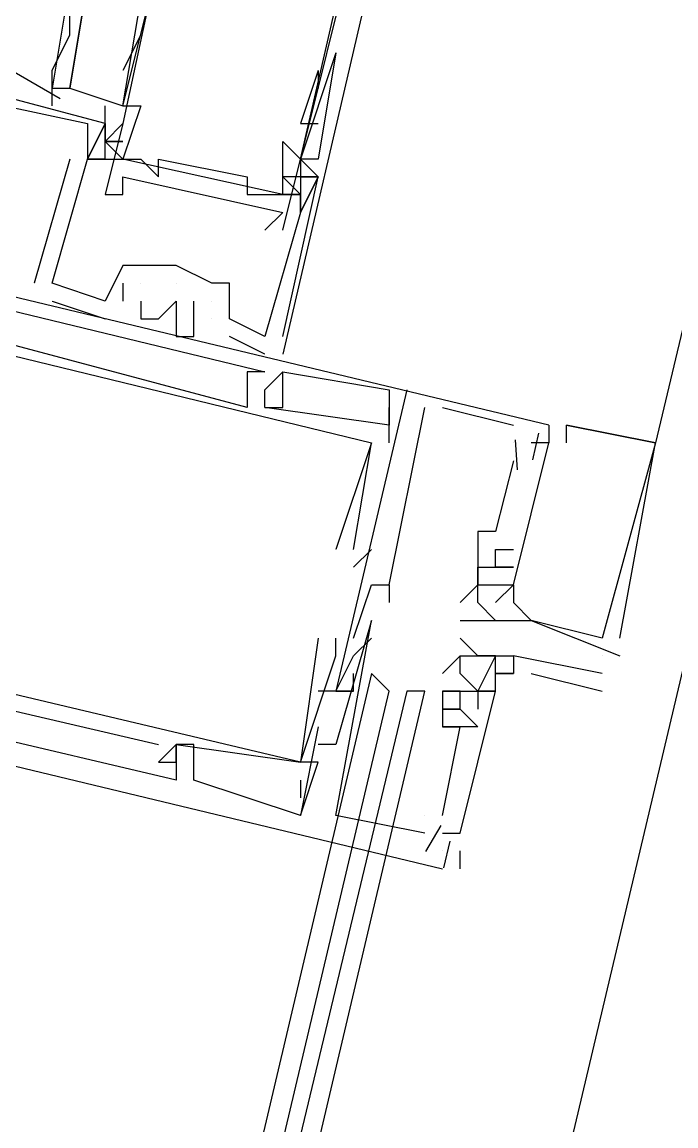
# Model space of a CAD drawing. Header units: feet. Extents: x -84 to 198, y -22 to 181.
# Drawn here: x 88.564 to 89.055, y 19.504 to 20.334 of the extents above; entities that cross this region are included whole.
import ezdxf

# ---------------------------------------------------------------- set-up
doc = ezdxf.new("R2010")
doc.units = ezdxf.units.FT
doc.layers.add('A-LINEA', color=7, linetype='CONTINUOUS')

msp = doc.modelspace()

# ---------------------------------------------------------------- linework, layer by layer
at = {"layer": 'A-LINEA'}
for p, q in [((87.8933, 14.9111), (90.9867, 27.9911)), ((90.8667, 27.6978), (89.04, 20.0178)), ((88.8533, 20.4844), (88.76, 20.0844)), ((88.64, 20.2711), (88.6533, 20.3511)), ((88.4994, 20.3304), (88.5929, 20.2767)), ((88.6533, 20.3244), (88.64, 20.2978)), ((88.8, 20.3111), (88.7733, 20.2311)), ((88.8, 20.3111), (88.7733, 20.2311)), ((88.7867, 20.2978), (88.7733, 20.2578)), ((88.7867, 20.2978), (88.7867, 20.2844)), ((88.5867, 20.2711), (88.5867, 20.2844)), ((88.6267, 20.2578), (88.6267, 20.2711)), ((88.64, 20.2711), (88.64, 20.2711)), ((88.6533, 20.2711), (88.6533, 20.2711)), ((88.6133, 20.2578), (88.6133, 20.2578)), ((88.6133, 20.2578), (88.6133, 20.2578)), ((88.6133, 20.2578), (88.6133, 20.2578)), ((88.6267, 20.2578), (88.6267, 20.2578)), ((88.6267, 20.2578), (88.6267, 20.2578)), ((88.6267, 20.2578), (88.6267, 20.2578)), ((88.6267, 20.2578), (88.6267, 20.2578)), ((88.6267, 20.2578), (88.6267, 20.2578)), ((88.6267, 20.2578), (88.6267, 20.2578)), ((88.64, 20.2578), (88.64, 20.2578)), ((88.7733, 20.2578), (88.7867, 20.2578)), ((88.6267, 20.2444), (88.6267, 20.2444)), ((88.6267, 20.2444), (88.6267, 20.2444)), ((88.6267, 20.2444), (88.6267, 20.2444)), ((88.6267, 20.2444), (88.6267, 20.2444)), ((88.6267, 20.2444), (88.6267, 20.2444)), ((88.6267, 20.2444), (88.6267, 20.2444)), ((88.76, 20.2444), (88.76, 20.2444)), ((88.6, 20.2311), (88.5733, 20.1378)), ((88.6, 20.2311), (88.5733, 20.1378)), ((88.6, 20.2311), (88.5733, 20.1378)), ((88.6, 20.2311), (88.6, 20.2311)), ((88.6, 20.2311), (88.6, 20.2311)), ((88.6, 20.2311), (88.6, 20.2311)), ((88.6133, 20.2311), (88.6133, 20.2311)), ((88.6133, 20.2311), (88.6133, 20.2311)), ((88.6133, 20.2311), (88.6133, 20.2311)), ((88.6133, 20.2311), (88.6133, 20.2311)), ((88.6133, 20.2311), (88.6133, 20.2311)), ((88.6133, 20.2311), (88.6133, 20.2311)), ((88.6133, 20.2311), (88.6133, 20.2311)), ((88.6133, 20.2311), (88.6133, 20.2311)), ((88.6133, 20.2311), (88.6133, 20.2311)), ((88.6267, 20.2311), (88.64, 20.2311)), ((88.6267, 20.2311), (88.64, 20.2311)), ((88.6267, 20.2311), (88.6267, 20.2311)), ((88.6267, 20.2311), (88.6267, 20.2311)), ((88.6267, 20.2311), (88.64, 20.2311)), ((88.6267, 20.2311), (88.64, 20.2311)), ((88.6267, 20.2311), (88.6267, 20.2311)), ((88.6267, 20.2311), (88.6267, 20.2311)), ((88.6267, 20.2311), (88.64, 20.2311)), ((88.6267, 20.2311), (88.64, 20.2311)), ((88.6267, 20.2311), (88.6267, 20.2311)), ((88.6267, 20.2311), (88.6267, 20.2311)), ((88.64, 20.2311), (88.64, 20.2311)), ((88.76, 20.2044), (88.64, 20.2311)), ((88.76, 20.2044), (88.64, 20.2311)), ((88.76, 20.2044), (88.64, 20.2311)), ((88.6533, 20.2311), (88.6533, 20.2311)), ((88.6667, 20.2311), (88.6667, 20.2311)), ((88.7733, 20.2311), (88.7733, 20.2311)), ((88.7733, 20.2311), (88.7733, 20.2311)), ((88.7733, 20.2311), (88.7733, 20.2311)), ((88.7733, 20.2311), (88.7733, 20.2311)), ((88.7733, 20.2311), (88.7733, 20.2311)), ((88.7867, 20.2311), (88.7867, 20.2311)), ((88.64, 20.2178), (88.64, 20.2178)), ((88.6667, 20.2178), (88.6667, 20.2178)), ((88.7333, 20.2178), (88.7333, 20.2178)), ((88.7733, 20.2178), (88.76, 20.2178)), ((88.7733, 20.2178), (88.76, 20.2178)), ((88.7733, 20.2178), (88.7733, 20.2178)), ((88.7733, 20.2178), (88.7733, 20.2178)), ((88.7733, 20.2178), (88.7733, 20.2178)), ((88.7867, 20.2178), (88.7867, 20.2178)), ((88.7867, 20.2178), (88.7867, 20.2178)), ((88.7867, 20.2178), (88.7867, 20.2178)), ((88.7867, 20.2178), (88.7867, 20.2178)), ((88.7867, 20.2178), (88.7867, 20.2178)), ((88.7867, 20.2178), (88.7867, 20.2178)), ((88.6267, 20.2044), (88.6267, 20.2044)), ((88.64, 20.2044), (88.64, 20.2044)), ((88.7333, 20.2044), (88.7333, 20.2044)), ((88.7467, 20.2044), (88.7467, 20.2044)), ((88.76, 20.2044), (88.76, 20.2044)), ((88.7733, 20.2044), (88.76, 20.2044)), ((88.7733, 20.2044), (88.76, 20.2044)), ((88.7733, 20.2044), (88.7733, 20.2044)), ((88.7733, 20.2044), (88.7733, 20.2044)), ((88.7733, 20.2044), (88.7733, 20.2044)), ((88.7733, 20.2044), (88.7733, 20.2044)), ((88.76, 20.1911), (88.76, 20.1911)), ((88.7733, 20.1911), (88.7733, 20.1911)), ((88.7733, 20.1911), (88.7733, 20.1911)), ((88.7733, 20.1911), (88.7733, 20.1911)), ((88.7733, 20.1911), (88.7733, 20.1911)), ((88.7733, 20.1911), (88.7733, 20.1911)), ((88.7733, 20.1911), (88.7733, 20.1911)), ((88.7467, 20.1778), (88.7467, 20.1778)), ((88.76, 20.1778), (88.76, 20.1778)), ((88.64, 20.1511), (88.64, 20.1511)), ((88.64, 20.1511), (88.64, 20.1511)), ((88.64, 20.1511), (88.64, 20.1511)), ((88.6533, 20.1511), (88.6533, 20.1511)), ((88.6533, 20.1511), (88.6533, 20.1511)), ((88.6533, 20.1511), (88.6533, 20.1511)), ((88.6533, 20.1511), (88.6533, 20.1511)), ((88.68, 20.1511), (88.68, 20.1511)), ((88.68, 20.1511), (88.68, 20.1511)), ((88.68, 20.1511), (88.68, 20.1511)), ((88.68, 20.1511), (88.68, 20.1511)), ((88.68, 20.1511), (88.68, 20.1511)), ((88.5733, 20.1378), (88.5733, 20.1378)), ((88.5733, 20.1378), (88.5733, 20.1378)), ((88.5733, 20.1378), (88.5733, 20.1378)), ((88.5867, 20.1378), (88.5867, 20.1378)), ((88.5867, 20.1378), (88.5867, 20.1378)), ((88.5867, 20.1378), (88.5867, 20.1378)), ((88.5867, 20.1378), (88.5867, 20.1378)), ((88.5867, 20.1378), (88.5867, 20.1378)), ((88.5867, 20.1378), (88.5867, 20.1378)), ((88.64, 20.1378), (88.64, 20.1244)), ((88.64, 20.1378), (88.64, 20.1378)), ((88.64, 20.1378), (88.64, 20.1244)), ((88.64, 20.1378), (88.64, 20.1378)), ((88.64, 20.1378), (88.64, 20.1244)), ((88.64, 20.1378), (88.64, 20.1378)), ((88.6533, 20.1378), (88.6533, 20.1378)), ((88.6533, 20.1378), (88.6533, 20.1378)), ((88.6533, 20.1378), (88.6533, 20.1378)), ((88.68, 20.1378), (88.68, 20.1378)), ((88.68, 20.1378), (88.68, 20.1378)), ((88.68, 20.1378), (88.68, 20.1378)), ((88.7067, 20.1378), (88.7067, 20.1378)), ((88.7067, 20.1378), (88.7067, 20.1378)), ((88.7067, 20.1378), (88.7067, 20.1378)), ((88.72, 20.1378), (88.72, 20.1378)), ((88.72, 20.1378), (88.72, 20.1378)), ((88.72, 20.1378), (88.72, 20.1378)), ((88.5867, 20.1244), (88.6267, 20.1111)), ((88.5867, 20.1244), (88.5867, 20.1244)), ((88.5867, 20.1244), (88.6267, 20.1111)), ((88.5867, 20.1244), (88.5867, 20.1244)), ((88.5867, 20.1244), (88.6267, 20.1111)), ((88.5867, 20.1244), (88.5867, 20.1244)), ((88.6267, 20.1244), (88.6267, 20.1244)), ((88.6267, 20.1244), (88.6267, 20.1244)), ((88.6267, 20.1244), (88.6267, 20.1244)), ((88.6267, 20.1244), (88.6267, 20.1244)), ((88.6267, 20.1244), (88.6267, 20.1244)), ((88.6267, 20.1244), (88.6267, 20.1244)), ((88.64, 20.1244), (88.64, 20.1244)), ((88.64, 20.1244), (88.64, 20.1244)), ((88.64, 20.1244), (88.64, 20.1244)), ((88.6533, 20.1244), (88.6533, 20.1244)), ((88.6533, 20.1244), (88.6533, 20.1244)), ((88.6533, 20.1244), (88.6533, 20.1244)), ((88.68, 20.1244), (88.68, 20.1244)), ((88.68, 20.1244), (88.68, 20.1244)), ((88.68, 20.1244), (88.68, 20.1244)), ((88.6933, 20.1244), (88.6933, 20.1244)), ((88.6933, 20.1244), (88.6933, 20.1244)), ((88.6933, 20.1244), (88.6933, 20.1244)), ((88.7067, 20.1244), (88.7067, 20.1244)), ((88.7067, 20.1244), (88.7067, 20.1244)), ((88.7067, 20.1244), (88.7067, 20.1244)), ((88.6267, 20.1111), (88.6267, 20.1111)), ((88.6267, 20.1111), (88.6267, 20.1111)), ((88.6267, 20.1111), (88.6267, 20.1111)), ((88.6533, 20.1111), (88.6533, 20.1111)), ((88.6533, 20.1111), (88.6533, 20.1111)), ((88.6533, 20.1111), (88.6533, 20.1111)), ((88.6667, 20.1111), (88.6667, 20.1111)), ((88.6667, 20.1111), (88.6667, 20.1111)), ((88.6667, 20.1111), (88.6667, 20.1111)), ((88.68, 20.1111), (88.68, 20.1111)), ((88.68, 20.1111), (88.68, 20.1111)), ((88.68, 20.1111), (88.68, 20.1111)), ((88.7067, 20.1111), (88.7067, 20.1111)), ((88.7067, 20.1111), (88.7067, 20.1111)), ((88.7067, 20.1111), (88.7067, 20.1111)), ((88.7067, 20.1111), (88.7067, 20.1111)), ((88.7067, 20.1111), (88.7067, 20.1111)), ((88.7067, 20.1111), (88.7067, 20.1111)), ((88.72, 20.1111), (88.72, 20.1111)), ((88.72, 20.1111), (88.72, 20.1111)), ((88.72, 20.1111), (88.72, 20.1111)), ((88.68, 20.0978), (88.68, 20.0978)), ((88.68, 20.0978), (88.68, 20.0978)), ((88.68, 20.0978), (88.68, 20.0978)), ((88.6933, 20.0978), (88.6933, 20.0978)), ((88.6933, 20.0978), (88.6933, 20.0978)), ((88.6933, 20.0978), (88.6933, 20.0978)), ((88.72, 20.0978), (88.72, 20.0978)), ((88.72, 20.0978), (88.72, 20.0978)), ((88.72, 20.0978), (88.72, 20.0978)), ((88.7467, 20.0978), (88.7467, 20.0978)), ((88.7467, 20.0978), (88.7467, 20.0978)), ((88.7467, 20.0978), (88.7467, 20.0978)), ((88.7467, 20.0978), (88.7467, 20.0978)), ((88.7467, 20.0978), (88.7467, 20.0978)), ((88.7467, 20.0978), (88.7467, 20.0978)), ((88.76, 20.0978), (88.76, 20.0978)), ((88.76, 20.0978), (88.76, 20.0978)), ((88.76, 20.0978), (88.76, 20.0978)), ((88.7467, 20.0844), (88.7467, 20.0844)), ((88.7467, 20.0844), (88.7467, 20.0844)), ((88.7467, 20.0844), (88.7467, 20.0844)), ((88.7333, 20.0711), (88.7333, 20.0711)), ((88.7333, 20.0711), (88.7333, 20.0711)), ((88.7333, 20.0711), (88.7333, 20.0711)), ((88.7467, 20.0711), (88.7467, 20.0711)), ((88.76, 20.0711), (88.7467, 20.0578)), ((88.7467, 20.0711), (88.7467, 20.0711)), ((88.7467, 20.0711), (88.7467, 20.0711)), ((88.76, 20.0711), (88.7467, 20.0578)), ((88.7467, 20.0711), (88.7467, 20.0711)), ((88.7467, 20.0711), (88.7467, 20.0711)), ((88.76, 20.0711), (88.7467, 20.0578)), ((88.7467, 20.0711), (88.7467, 20.0711)), ((88.76, 20.0711), (88.76, 20.0711)), ((88.76, 20.0711), (88.76, 20.0711)), ((88.76, 20.0711), (88.76, 20.0711)), ((88.76, 20.0711), (88.76, 20.0711)), ((88.76, 20.0711), (88.76, 20.0711)), ((88.76, 20.0711), (88.76, 20.0711)), ((88.7467, 20.0578), (88.7467, 20.0578)), ((88.7467, 20.0578), (88.7467, 20.0578)), ((88.7467, 20.0578), (88.7467, 20.0578)), ((88.7467, 20.0578), (88.7467, 20.0578)), ((88.7467, 20.0578), (88.7467, 20.0578)), ((88.7467, 20.0578), (88.7467, 20.0578)), ((88.84, 20.0578), (88.84, 20.0578)), ((88.84, 20.0578), (88.84, 20.0578)), ((88.84, 20.0578), (88.84, 20.0578)), ((88.84, 20.0578), (88.84, 20.0578)), ((88.84, 20.0578), (88.84, 20.0578)), ((88.84, 20.0578), (88.84, 20.0578)), ((88.8533, 20.0578), (88.8533, 20.0578)), ((88.8533, 20.0578), (88.8533, 20.0578)), ((88.8533, 20.0578), (88.8533, 20.0578)), ((88.7333, 20.0444), (88.7333, 20.0444)), ((88.7333, 20.0444), (88.7333, 20.0444)), ((88.7333, 20.0444), (88.7333, 20.0444)), ((88.7467, 20.0444), (88.7467, 20.0444)), ((88.7467, 20.0444), (88.7467, 20.0444)), ((88.7467, 20.0444), (88.7467, 20.0444)), ((88.7467, 20.0444), (88.7467, 20.0444)), ((88.7467, 20.0444), (88.7467, 20.0444)), ((88.7467, 20.0444), (88.7467, 20.0444)), ((88.76, 20.0444), (88.76, 20.0444)), ((88.76, 20.0444), (88.76, 20.0444)), ((88.76, 20.0444), (88.76, 20.0444)), ((88.84, 20.0178), (88.84, 20.0444)), ((88.84, 20.0444), (88.84, 20.0444)), ((88.84, 19.9111), (88.8667, 20.0444)), ((88.84, 20.0178), (88.84, 20.0444)), ((88.84, 20.0444), (88.84, 20.0444)), ((88.84, 19.9111), (88.8667, 20.0444)), ((88.84, 20.0178), (88.84, 20.0444)), ((88.84, 20.0444), (88.84, 20.0444)), ((88.84, 19.9111), (88.8667, 20.0444)), ((88.8667, 20.0444), (88.8667, 20.0444)), ((88.8667, 20.0444), (88.8667, 20.0444)), ((88.8667, 20.0444), (88.8667, 20.0444)), ((88.88, 20.0444), (88.9333, 20.0311)), ((88.88, 20.0444), (88.88, 20.0444)), ((88.88, 20.0444), (88.9333, 20.0311)), ((88.88, 20.0444), (88.88, 20.0444)), ((88.88, 20.0444), (88.9333, 20.0311)), ((88.88, 20.0444), (88.88, 20.0444)), ((88.84, 20.0311), (88.84, 20.0311)), ((88.84, 20.0311), (88.84, 20.0311)), ((88.84, 20.0311), (88.84, 20.0311)), ((88.9333, 20.0311), (88.9333, 20.0311)), ((88.9333, 20.0311), (88.9333, 20.0311)), ((88.9333, 20.0311), (88.9333, 20.0311)), ((88.96, 20.0311), (88.96, 20.0311)), ((88.96, 20.0311), (88.96, 20.0178)), ((88.96, 20.0311), (88.96, 20.0311)), ((88.96, 20.0311), (88.96, 20.0311)), ((88.96, 20.0311), (88.96, 20.0178)), ((88.96, 20.0311), (88.96, 20.0311)), ((88.96, 20.0311), (88.96, 20.0311)), ((88.96, 20.0311), (88.96, 20.0178)), ((88.96, 20.0311), (88.96, 20.0311)), ((88.9733, 20.0311), (88.9733, 20.0311)), ((88.9733, 20.0311), (88.9733, 20.0311)), ((88.9733, 20.0311), (88.9733, 20.0311)), ((88.9733, 20.0311), (88.9733, 20.0311)), ((88.9733, 20.0311), (88.9733, 20.0311)), ((88.9733, 20.0311), (88.9733, 20.0311)), ((88.9346, 20.0202), (88.9362, 19.9976)), ((88.9346, 20.0202), (88.9362, 19.9976)), ((88.9346, 20.0202), (88.9362, 19.9976)), ((88.9523, 20.0251), (88.9476, 20.0051)), ((88.9523, 20.0251), (88.9476, 20.0051)), ((88.9523, 20.0251), (88.9476, 20.0051)), ((88.8133, 19.9378), (88.8267, 20.0178)), ((88.8133, 19.9378), (88.8267, 20.0178)), ((88.8133, 19.9378), (88.8267, 20.0178)), ((88.8267, 20.0178), (88.8267, 20.0178)), ((88.8267, 20.0178), (88.8267, 20.0178)), ((88.8267, 20.0178), (88.8267, 20.0178)), ((88.8267, 20.0178), (88.8267, 20.0178)), ((88.8267, 20.0178), (88.8267, 20.0178)), ((88.8267, 20.0178), (88.8267, 20.0178)), ((88.84, 20.0178), (88.84, 20.0178)), ((88.84, 20.0178), (88.84, 20.0178)), ((88.84, 20.0178), (88.84, 20.0178)), ((88.9333, 20.0178), (88.9333, 20.0178)), ((88.9333, 20.0178), (88.9333, 20.0178)), ((88.9333, 20.0178), (88.9333, 20.0178)), ((88.9467, 20.0178), (88.9467, 20.0178)), ((88.9467, 20.0178), (88.9467, 20.0178)), ((88.9467, 20.0178), (88.9467, 20.0178)), ((88.96, 20.0178), (88.96, 20.0178)), ((88.96, 20.0178), (88.96, 20.0178)), ((88.96, 20.0178), (88.96, 20.0178)), ((88.96, 20.0178), (88.96, 20.0178)), ((88.96, 20.0178), (88.96, 20.0178)), ((88.96, 20.0178), (88.96, 20.0178)), ((88.9733, 20.0178), (88.9733, 20.0178)), ((88.9733, 20.0178), (88.9733, 20.0178)), ((88.9733, 20.0178), (88.9733, 20.0178)), ((89.04, 20.0178), (89.04, 20.0178)), ((89.04, 20.0178), (89.04, 20.0178)), ((89.04, 20.0178), (89.04, 20.0178)), ((89.04, 20.0178), (89.04, 20.0178)), ((89.04, 20.0178), (89.04, 20.0178)), ((89.04, 20.0178), (89.04, 20.0178)), ((88.9333, 20.0044), (88.92, 19.9511)), ((88.9333, 20.0044), (88.92, 19.9511)), ((88.9333, 20.0044), (88.92, 19.9511)), ((88.9333, 20.0044), (88.9333, 20.0044)), ((88.9333, 20.0044), (88.9333, 20.0044)), ((88.9333, 20.0044), (88.9333, 20.0044)), ((88.9067, 19.9511), (88.9067, 19.9511)), ((88.9067, 19.9511), (88.9067, 19.9511)), ((88.9067, 19.9511), (88.9067, 19.9511)), ((88.92, 19.9511), (88.92, 19.9511)), ((88.92, 19.9511), (88.92, 19.9511)), ((88.92, 19.9511), (88.92, 19.9511)), ((88.8, 19.9378), (88.8, 19.9378)), ((88.8, 19.9378), (88.8, 19.9378)), ((88.8, 19.9378), (88.8, 19.9378)), ((88.8133, 19.9378), (88.8133, 19.9378)), ((88.8133, 19.9244), (88.8267, 19.9378)), ((88.8133, 19.9378), (88.8133, 19.9378)), ((88.8133, 19.9378), (88.8133, 19.9378)), ((88.8133, 19.9244), (88.8267, 19.9378)), ((88.8133, 19.9378), (88.8133, 19.9378)), ((88.8133, 19.9378), (88.8133, 19.9378)), ((88.8133, 19.9244), (88.8267, 19.9378)), ((88.8133, 19.9378), (88.8133, 19.9378)), ((88.8267, 19.9378), (88.8267, 19.9378)), ((88.8267, 19.9378), (88.8267, 19.9378)), ((88.8267, 19.9378), (88.8267, 19.9378)), ((88.92, 19.9378), (88.92, 19.9378)), ((88.92, 19.9378), (88.92, 19.9378)), ((88.92, 19.9378), (88.92, 19.9378)), ((88.9333, 19.9378), (88.9333, 19.9378)), ((88.9333, 19.9378), (88.9333, 19.9378)), ((88.9333, 19.9378), (88.9333, 19.9378)), ((88.8133, 19.9244), (88.8133, 19.9244)), ((88.8133, 19.9244), (88.8133, 19.9244)), ((88.8133, 19.9244), (88.8133, 19.9244)), ((88.9067, 19.9244), (88.9067, 19.9244)), ((88.9067, 19.9244), (88.9067, 19.9244)), ((88.9067, 19.9244), (88.9067, 19.9244)), ((88.9067, 19.9244), (88.9067, 19.9244)), ((88.9067, 19.9244), (88.9067, 19.9244)), ((88.9067, 19.9244), (88.9067, 19.9244)), ((88.9067, 19.9244), (88.9067, 19.9244)), ((88.9067, 19.9244), (88.9067, 19.9244)), ((88.9067, 19.9244), (88.9067, 19.9244)), ((88.9067, 19.9244), (88.9067, 19.9244)), ((88.9067, 19.9244), (88.9067, 19.9244)), ((88.9067, 19.9244), (88.9067, 19.9244)), ((88.9067, 19.9244), (88.9067, 19.9244)), ((88.9067, 19.9244), (88.9067, 19.9244)), ((88.9067, 19.9244), (88.9067, 19.9244)), ((88.92, 19.9244), (88.92, 19.9244)), ((88.92, 19.9244), (88.92, 19.9244)), ((88.92, 19.9244), (88.92, 19.9244)), ((88.92, 19.9244), (88.92, 19.9244)), ((88.92, 19.9244), (88.92, 19.9244)), ((88.92, 19.9244), (88.92, 19.9244)), ((88.92, 19.9244), (88.92, 19.9244)), ((88.92, 19.9244), (88.92, 19.9244)), ((88.92, 19.9244), (88.92, 19.9244)), ((88.92, 19.9244), (88.92, 19.9244)), ((88.92, 19.9244), (88.92, 19.9244)), ((88.92, 19.9244), (88.92, 19.9244)), ((88.9333, 19.9244), (88.9333, 19.9244)), ((88.9333, 19.9244), (88.9333, 19.9244)), ((88.9333, 19.9244), (88.9333, 19.9244)), ((88.9333, 19.9244), (88.9333, 19.9244)), ((88.9333, 19.9244), (88.9333, 19.9244)), ((88.9333, 19.9244), (88.9333, 19.9244)), ((88.8267, 19.9111), (88.8267, 19.9111)), ((88.8267, 19.9111), (88.8267, 19.9111)), ((88.8267, 19.9111), (88.8267, 19.9111)), ((88.84, 19.9111), (88.84, 19.9111)), ((88.84, 19.9111), (88.84, 19.9111)), ((88.84, 19.9111), (88.84, 19.9111)), ((88.84, 19.9111), (88.84, 19.9111)), ((88.84, 19.9111), (88.84, 19.9111)), ((88.84, 19.9111), (88.84, 19.9111)), ((88.9067, 19.9111), (88.9067, 19.9111)), ((88.9067, 19.9111), (88.9067, 19.9111)), ((88.9067, 19.9111), (88.9067, 19.9111)), ((88.9067, 19.9111), (88.9067, 19.9111)), ((88.9067, 19.9111), (88.9067, 19.9111)), ((88.9067, 19.9111), (88.9067, 19.9111)), ((88.9067, 19.9111), (88.9067, 19.9111)), ((88.9067, 19.9111), (88.9067, 19.9111)), ((88.9067, 19.9111), (88.9067, 19.9111)), ((88.9067, 19.9111), (88.9067, 19.9111)), ((88.9067, 19.9111), (88.9067, 19.9111)), ((88.9067, 19.9111), (88.9067, 19.9111)), ((88.9067, 19.9111), (88.9067, 19.9111)), ((88.9067, 19.9111), (88.9067, 19.9111)), ((88.9067, 19.9111), (88.9067, 19.9111)), ((88.92, 19.9111), (88.92, 19.9111)), ((88.92, 19.9111), (88.92, 19.9111)), ((88.92, 19.9111), (88.92, 19.9111)), ((88.92, 19.9111), (88.92, 19.9111)), ((88.92, 19.9111), (88.92, 19.9111)), ((88.92, 19.9111), (88.92, 19.9111)), ((88.9333, 19.9111), (88.9333, 19.9111)), ((88.9333, 19.9111), (88.9333, 19.9111)), ((88.9333, 19.9111), (88.9333, 19.9111)), ((88.9333, 19.9111), (88.9333, 19.9111)), ((88.9333, 19.9111), (88.9333, 19.9111)), ((88.9333, 19.9111), (88.9333, 19.9111)), ((88.9333, 19.9111), (88.9333, 19.9111)), ((88.9333, 19.9111), (88.9333, 19.9111)), ((88.9333, 19.9111), (88.9333, 19.9111)), ((88.84, 19.8978), (88.84, 19.8978)), ((88.84, 19.8978), (88.84, 19.8978)), ((88.84, 19.8978), (88.84, 19.8978)), ((88.8933, 19.8978), (88.8933, 19.8978)), ((88.8933, 19.8978), (88.8933, 19.8978)), ((88.8933, 19.8978), (88.8933, 19.8978)), ((88.9067, 19.8978), (88.9067, 19.8978)), ((88.9067, 19.8978), (88.9067, 19.8978)), ((88.9067, 19.8978), (88.9067, 19.8978)), ((88.92, 19.8978), (88.92, 19.8978)), ((88.92, 19.8978), (88.92, 19.8978)), ((88.92, 19.8978), (88.92, 19.8978)), ((88.9333, 19.8978), (88.9333, 19.8978)), ((88.9333, 19.8978), (88.9333, 19.8978)), ((88.9333, 19.8978), (88.9333, 19.8978)), ((88.8267, 19.8844), (88.8267, 19.8844)), ((88.8267, 19.8844), (88.8267, 19.8844)), ((88.8267, 19.8844), (88.8267, 19.8844)), ((88.8933, 19.8844), (88.8933, 19.8844)), ((88.8933, 19.8844), (88.8933, 19.8844)), ((88.8933, 19.8844), (88.8933, 19.8844)), ((88.9067, 19.8844), (88.9067, 19.8844)), ((88.9067, 19.8844), (88.9067, 19.8844)), ((88.9067, 19.8844), (88.9067, 19.8844)), ((88.92, 19.8844), (88.92, 19.8844)), ((88.92, 19.8844), (88.92, 19.8844)), ((88.92, 19.8844), (88.92, 19.8844)), ((88.9333, 19.8844), (88.9333, 19.8844)), ((88.9333, 19.8844), (88.9333, 19.8844)), ((88.9333, 19.8844), (88.9333, 19.8844)), ((88.9467, 19.8844), (88.9467, 19.8844)), ((88.9467, 19.8844), (88.9467, 19.8844)), ((88.9467, 19.8844), (88.9467, 19.8844)), ((88.9467, 19.8844), (88.9467, 19.8844)), ((88.9467, 19.8844), (88.9467, 19.8844)), ((88.9467, 19.8844), (88.9467, 19.8844)), ((88.7867, 19.8711), (88.7867, 19.8711)), ((88.7867, 19.8711), (88.7867, 19.8711)), ((88.7867, 19.8711), (88.7867, 19.8711)), ((88.8, 19.8711), (88.8, 19.8711)), ((88.8, 19.8711), (88.8, 19.8711)), ((88.8, 19.8711), (88.8, 19.8711)), ((88.8133, 19.8711), (88.8133, 19.8711)), ((88.8133, 19.8711), (88.8133, 19.8711)), ((88.8133, 19.8711), (88.8133, 19.8711)), ((88.8267, 19.8711), (88.8267, 19.8711)), ((88.8267, 19.8711), (88.8267, 19.8711)), ((88.8267, 19.8711), (88.8267, 19.8711)), ((88.8933, 19.8711), (88.8933, 19.8711)), ((89, 19.8711), (89, 19.8711)), ((89, 19.8711), (89, 19.8711)), ((89, 19.8711), (89, 19.8711)), ((89.0133, 19.8711), (89.0133, 19.8711)), ((89.0133, 19.8711), (89.0133, 19.8711)), ((89.0133, 19.8711), (89.0133, 19.8711)), ((88.2133, 19.8578), (88.88, 19.6978)), ((88.2133, 19.8578), (88.88, 19.6978)), ((88.2133, 19.8578), (88.88, 19.6978)), ((88.8, 19.8578), (88.8, 19.8578)), ((88.8, 19.8578), (88.8, 19.8578)), ((88.8, 19.8578), (88.8, 19.8578)), ((88.8133, 19.8578), (88.8133, 19.8578)), ((88.8133, 19.8578), (88.8133, 19.8578)), ((88.8133, 19.8578), (88.8133, 19.8578)), ((88.8933, 19.8578), (88.88, 19.8444)), ((88.8933, 19.8578), (88.8933, 19.8578)), ((88.8933, 19.8578), (88.8933, 19.8578)), ((88.9067, 19.8578), (88.9067, 19.8578)), ((88.92, 19.8578), (88.92, 19.8578)), ((88.92, 19.8578), (88.92, 19.8578)), ((88.92, 19.8578), (88.92, 19.8578)), ((88.9333, 19.8578), (88.9333, 19.8578)), ((88.9333, 19.8578), (88.9333, 19.8578)), ((89, 19.8578), (89, 19.8578)), ((89.0133, 19.8578), (89.0133, 19.8578)), ((89.0133, 19.8578), (89.0133, 19.8578)), ((89.0133, 19.8578), (89.0133, 19.8578)), ((88.8133, 19.8444), (88.8133, 19.8444)), ((88.8133, 19.8444), (88.8133, 19.8444)), ((88.8133, 19.8444), (88.8133, 19.8444)), ((88.88, 19.8444), (88.88, 19.8444)), ((88.8933, 19.8444), (88.8933, 19.8444)), ((88.92, 19.8444), (88.9333, 19.8444)), ((88.92, 19.8444), (88.92, 19.8444)), ((88.92, 19.8444), (88.92, 19.8444)), ((88.92, 19.8444), (88.92, 19.8444)), ((88.9333, 19.8444), (88.9333, 19.8444)), ((88.9333, 19.8444), (88.9333, 19.8444)), ((88.9467, 19.8444), (88.9467, 19.8444)), ((89, 19.8444), (89, 19.8444)), ((88.7867, 19.8311), (88.7867, 19.8311)), ((88.7867, 19.8311), (88.7867, 19.8311)), ((88.7867, 19.8311), (88.7867, 19.8311)), ((88.8, 19.8311), (88.8, 19.8311)), ((88.8, 19.8311), (88.8, 19.8311)), ((88.8, 19.8311), (88.8, 19.8311)), ((88.8, 19.8311), (88.8, 19.8311)), ((88.8, 19.8311), (88.8, 19.8311)), ((88.8, 19.8311), (88.8, 19.8311)), ((88.8, 19.8311), (88.8, 19.8311)), ((88.8, 19.8311), (88.8, 19.8311)), ((88.8, 19.8311), (88.8, 19.8311)), ((88.8133, 19.8311), (88.8133, 19.8311)), ((88.8133, 19.8311), (88.8133, 19.8311)), ((88.8133, 19.8311), (88.8133, 19.8311)), ((88.8133, 19.8311), (88.8133, 19.8311)), ((88.8133, 19.8311), (88.8133, 19.8311)), ((88.8133, 19.8311), (88.8133, 19.8311)), ((88.88, 19.8311), (88.88, 19.8311)), ((88.88, 19.8311), (88.88, 19.8311)), ((88.88, 19.8311), (88.88, 19.8311)), ((88.88, 19.8311), (88.88, 19.8311)), ((88.8933, 19.8311), (88.8933, 19.8311)), ((88.8933, 19.8311), (88.8933, 19.8311)), ((88.8933, 19.8311), (88.8933, 19.8311)), ((88.8933, 19.8311), (88.8933, 19.8311)), ((88.9067, 19.8311), (88.9067, 19.8311)), ((88.9067, 19.8311), (88.9067, 19.8311)), ((88.9067, 19.8311), (88.9067, 19.8311)), ((88.9067, 19.8311), (88.9067, 19.8311)), ((88.9067, 19.8311), (88.9067, 19.8311)), ((88.9067, 19.8311), (88.9067, 19.8311)), ((88.92, 19.8311), (88.92, 19.8311)), ((88.92, 19.8311), (88.92, 19.8311)), ((88.92, 19.8311), (88.92, 19.8311)), ((88.92, 19.8311), (88.92, 19.8311)), ((89, 19.8311), (89, 19.8311)), ((88.88, 19.8178), (88.88, 19.8178)), ((88.88, 19.8178), (88.88, 19.8178)), ((88.88, 19.8178), (88.88, 19.8178)), ((88.88, 19.8178), (88.88, 19.8178)), ((88.88, 19.8178), (88.88, 19.8178)), ((88.88, 19.8178), (88.88, 19.8178)), ((88.8933, 19.8178), (88.8933, 19.8178)), ((88.8933, 19.8178), (88.8933, 19.8178)), ((88.8933, 19.8178), (88.8933, 19.8178)), ((88.8933, 19.8178), (88.8933, 19.8178)), ((88.8933, 19.8178), (88.8933, 19.8178)), ((88.8933, 19.8178), (88.8933, 19.8178)), ((88.8933, 19.8178), (88.8933, 19.8178)), ((88.8933, 19.8178), (88.8933, 19.8178)), ((88.8933, 19.8178), (88.8933, 19.8178)), ((88.9067, 19.8178), (88.9067, 19.8178)), ((88.9067, 19.8178), (88.9067, 19.8178)), ((88.9067, 19.8178), (88.9067, 19.8178)), ((88.7867, 19.8044), (88.7867, 19.8044)), ((88.7867, 19.8044), (88.7867, 19.8044)), ((88.7867, 19.8044), (88.7867, 19.8044)), ((88.88, 19.8044), (88.88, 19.8044)), ((88.88, 19.7378), (88.8933, 19.8044)), ((88.88, 19.8044), (88.88, 19.8044)), ((88.88, 19.8044), (88.88, 19.8044)), ((88.88, 19.8044), (88.88, 19.8044)), ((88.88, 19.7378), (88.8933, 19.8044)), ((88.88, 19.8044), (88.88, 19.8044)), ((88.88, 19.8044), (88.88, 19.8044)), ((88.88, 19.8044), (88.88, 19.8044)), ((88.88, 19.7378), (88.8933, 19.8044)), ((88.88, 19.8044), (88.88, 19.8044)), ((88.88, 19.8044), (88.88, 19.8044)), ((88.8933, 19.8044), (88.8933, 19.8044)), ((88.8933, 19.8044), (88.8933, 19.8044)), ((88.8933, 19.8044), (88.8933, 19.8044)), ((88.8933, 19.8044), (88.8933, 19.8044)), ((88.8933, 19.8044), (88.8933, 19.8044)), ((88.8933, 19.8044), (88.8933, 19.8044)), ((88.9067, 19.8044), (88.9067, 19.8044)), ((88.9067, 19.8044), (88.9067, 19.8044)), ((88.9067, 19.8044), (88.9067, 19.8044)), ((88.6667, 19.7911), (88.6667, 19.7911)), ((88.6667, 19.7911), (88.6667, 19.7911)), ((88.6667, 19.7911), (88.6667, 19.7911)), ((88.68, 19.7911), (88.68, 19.7911)), ((88.68, 19.7911), (88.68, 19.7911)), ((88.68, 19.7911), (88.68, 19.7911)), ((88.68, 19.7911), (88.68, 19.7911)), ((88.68, 19.7911), (88.68, 19.7911)), ((88.68, 19.7911), (88.68, 19.7911)), ((88.68, 19.7911), (88.68, 19.7911)), ((88.68, 19.7911), (88.68, 19.7911)), ((88.68, 19.7911), (88.68, 19.7911)), ((88.6933, 19.7911), (88.6933, 19.7911)), ((88.6933, 19.7911), (88.6933, 19.7911)), ((88.6933, 19.7911), (88.6933, 19.7911)), ((88.7867, 19.7911), (88.7867, 19.7911)), ((88.7867, 19.7911), (88.7867, 19.7911)), ((88.7867, 19.7911), (88.7867, 19.7911)), ((88.8, 19.7911), (88.8, 19.7911)), ((88.8, 19.7911), (88.8, 19.7911)), ((88.8, 19.7911), (88.8, 19.7911)), ((88.6667, 19.7778), (88.6667, 19.7778)), ((88.6667, 19.7778), (88.6667, 19.7778)), ((88.6667, 19.7778), (88.6667, 19.7778)), ((88.68, 19.7778), (88.68, 19.7778)), ((88.68, 19.7778), (88.68, 19.7778)), ((88.68, 19.7778), (88.68, 19.7778)), ((88.68, 19.7778), (88.68, 19.7778)), ((88.68, 19.7778), (88.68, 19.7778)), ((88.68, 19.7778), (88.68, 19.7778)), ((88.7733, 19.7778), (88.7733, 19.7778)), ((88.7733, 19.7778), (88.7733, 19.7778)), ((88.7733, 19.7778), (88.7733, 19.7778)), ((88.7733, 19.7778), (88.7733, 19.7778)), ((88.7733, 19.7778), (88.7733, 19.7778)), ((88.7733, 19.7778), (88.7733, 19.7778)), ((88.7733, 19.7778), (88.7733, 19.7778)), ((88.7733, 19.7778), (88.7733, 19.7778)), ((88.7733, 19.7778), (88.7733, 19.7778)), ((88.7867, 19.7778), (88.7867, 19.7778)), ((88.7867, 19.7778), (88.7867, 19.7778)), ((88.7867, 19.7778), (88.7867, 19.7778)), ((88.68, 19.7644), (88.68, 19.7644)), ((88.68, 19.7644), (88.68, 19.7644)), ((88.68, 19.7644), (88.68, 19.7644)), ((88.6933, 19.7644), (88.6933, 19.7644)), ((88.6933, 19.7644), (88.6933, 19.7644)), ((88.6933, 19.7644), (88.6933, 19.7644)), ((88.7733, 19.7644), (88.7733, 19.7511)), ((88.7733, 19.7644), (88.7733, 19.7644)), ((88.7733, 19.7644), (88.7733, 19.7511)), ((88.7733, 19.7644), (88.7733, 19.7644)), ((88.7733, 19.7644), (88.7733, 19.7511)), ((88.7733, 19.7644), (88.7733, 19.7644)), ((88.7733, 19.7511), (88.7733, 19.7511)), ((88.7733, 19.7511), (88.7733, 19.7511)), ((88.7733, 19.7511), (88.7733, 19.7511)), ((88.7733, 19.7378), (88.7733, 19.7378)), ((88.7733, 19.7378), (88.7733, 19.7378)), ((88.7733, 19.7378), (88.7733, 19.7378)), ((88.7733, 19.7378), (88.7733, 19.7378)), ((88.7733, 19.7378), (88.7733, 19.7378)), ((88.7733, 19.7378), (88.7733, 19.7378)), ((88.7733, 19.7378), (88.7733, 19.7378)), ((88.7733, 19.7378), (88.7733, 19.7378)), ((88.7733, 19.7378), (88.7733, 19.7378)), ((88.8, 19.7378), (88.8, 19.7378)), ((88.8, 19.7378), (88.8, 19.7378)), ((88.8, 19.7378), (88.8, 19.7378)), ((88.8667, 19.7378), (88.8667, 19.7378)), ((88.8667, 19.7378), (88.8667, 19.7378)), ((88.8667, 19.7378), (88.8667, 19.7378)), ((88.88, 19.7378), (88.88, 19.7378)), ((88.88, 19.7378), (88.88, 19.7378)), ((88.88, 19.7378), (88.88, 19.7378)), ((88.8788, 19.7302), (88.8673, 19.7107)), ((88.8788, 19.7302), (88.8673, 19.7107)), ((88.8788, 19.7302), (88.8673, 19.7107)), ((88.8667, 19.7244), (88.8667, 19.7244)), ((88.8667, 19.7244), (88.8667, 19.7244)), ((88.8667, 19.7244), (88.8667, 19.7244)), ((88.88, 19.7244), (88.88, 19.7244)), ((88.88, 19.7244), (88.88, 19.7244)), ((88.88, 19.7244), (88.88, 19.7244)), ((88.8933, 19.7244), (88.8933, 19.7244)), ((88.8933, 19.7244), (88.8933, 19.7244)), ((88.8933, 19.7244), (88.8933, 19.7244)), ((88.8857, 19.7184), (88.8809, 19.6984)), ((88.8857, 19.7184), (88.8809, 19.6984)), ((88.8857, 19.7184), (88.8809, 19.6984)), ((88.88, 19.7111), (88.88, 19.7111)), ((88.88, 19.7111), (88.88, 19.7111)), ((88.88, 19.7111), (88.88, 19.7111)), ((88.88, 19.7111), (88.88, 19.7111)), ((88.88, 19.7111), (88.88, 19.7111)), ((88.88, 19.7111), (88.88, 19.7111)), ((88.8933, 19.6978), (88.8933, 19.7111)), ((88.8933, 19.7111), (88.8933, 19.7111)), ((88.8933, 19.6978), (88.8933, 19.7111)), ((88.8933, 19.7111), (88.8933, 19.7111)), ((88.8933, 19.6978), (88.8933, 19.7111)), ((88.8933, 19.7111), (88.8933, 19.7111)), ((88.88, 19.6978), (88.88, 19.6978)), ((88.88, 19.6978), (88.88, 19.6978)), ((88.88, 19.6978), (88.88, 19.6978)), ((88.8933, 19.6978), (88.8933, 19.6978)), ((88.8933, 19.6978), (88.8933, 19.6978)), ((88.8933, 19.6978), (88.8933, 19.6978))]:
    msp.add_line(p, q, dxfattribs=at)
for points in [[(88.68, 20.4444), (88.64, 20.2578), (88.6267, 20.2044), (88.64, 20.2044), (88.64, 20.2178), (88.76, 20.1911), (88.7467, 20.1778)], [(88.64, 20.2711), (88.68, 20.4311), (88.6933, 20.4311), (88.6933, 20.4444), (88.7067, 20.4311), (88.6933, 20.4044), (88.6933, 20.4044)], [(88.64, 20.2711), (88.6533, 20.2711), (88.64, 20.2311), (88.6533, 20.2311), (88.6667, 20.2178), (88.6667, 20.2311), (88.7333, 20.2178), (88.7333, 20.2044), (88.7467, 20.2044), (88.76, 20.2044), (88.76, 20.2444), (88.7733, 20.2311), (88.8133, 20.3911), (88.8, 20.4044), (88.8, 20.4178), (88.7867, 20.3778), (88.7867, 20.3778)], [(88.76, 20.1778), (88.7733, 20.2311), (88.8133, 20.4044)], [(88.6, 20.3644), (88.6, 20.3644), (88.5867, 20.2844), (88.6, 20.2844), (88.6133, 20.3644), (88.6, 20.3644), (88.6, 20.3644)], [(88.5867, 20.2844), (88.5867, 20.2978), (88.6, 20.3244), (88.6, 20.3511), (88.6, 20.3644), (88.6, 20.3644)], [(88.6533, 20.3511), (88.6133, 20.3644), (88.6, 20.2844), (88.64, 20.2711)], [(88.76, 20.0978), (88.7867, 20.2178), (88.7733, 20.2311), (88.7733, 20.2178), (88.7867, 20.2178), (88.7733, 20.1911), (88.7733, 20.2044), (88.7733, 20.1911), (88.7467, 20.0978), (88.72, 20.1111), (88.72, 20.1378), (88.7067, 20.1378), (88.68, 20.1511), (88.6533, 20.1511), (88.64, 20.1511), (88.6267, 20.1244), (88.5867, 20.1378), (88.6133, 20.2311), (88.6267, 20.2311), (88.6133, 20.2311), (88.6267, 20.2578), (88.6267, 20.2444), (88.6267, 20.2578), (88.4267, 20.3111)], [(88.76, 20.0978), (88.7867, 20.2178), (88.7733, 20.2311), (88.7733, 20.2178), (88.7867, 20.2178), (88.7733, 20.1911), (88.7733, 20.2044), (88.7733, 20.1911), (88.7467, 20.0978), (88.72, 20.1111), (88.72, 20.1378), (88.7067, 20.1378), (88.68, 20.1511), (88.6533, 20.1511), (88.64, 20.1511), (88.6267, 20.1244), (88.5867, 20.1378), (88.6133, 20.2311), (88.6267, 20.2311), (88.6133, 20.2311), (88.6267, 20.2578), (88.6267, 20.2444), (88.6267, 20.2578), (88.4267, 20.3111)], [(88.76, 20.0978), (88.7867, 20.2178), (88.7733, 20.2311), (88.7733, 20.2178), (88.7867, 20.2178), (88.7733, 20.1911), (88.7733, 20.2044), (88.7733, 20.1911), (88.7467, 20.0978), (88.72, 20.1111), (88.72, 20.1378), (88.7067, 20.1378), (88.68, 20.1511), (88.6533, 20.1511), (88.64, 20.1511), (88.6267, 20.1244), (88.5867, 20.1378), (88.6133, 20.2311), (88.6267, 20.2311), (88.6133, 20.2311), (88.6267, 20.2578), (88.6267, 20.2444), (88.6267, 20.2578), (88.4267, 20.3111)], [(88.8, 20.3111), (88.8, 20.3111), (88.8, 20.3111), (88.7867, 20.2311), (88.7733, 20.2311)], [(88.4667, 20.1644), (88.4, 20.1778), (88.4267, 20.2978), (88.6133, 20.2578), (88.6133, 20.2311), (88.6133, 20.2311)], [(88.4667, 20.1644), (88.4, 20.1778), (88.4267, 20.2978), (88.6133, 20.2578), (88.6133, 20.2311), (88.6133, 20.2311)], [(88.4667, 20.1644), (88.4, 20.1778), (88.4267, 20.2978), (88.6133, 20.2578), (88.6133, 20.2311), (88.6133, 20.2311)], [(88.6267, 20.2578), (88.6267, 20.2578), (88.6133, 20.2311), (88.6267, 20.2311), (88.6267, 20.2578)], [(88.6267, 20.2578), (88.6267, 20.2578), (88.6133, 20.2311), (88.6267, 20.2311), (88.6267, 20.2578)], [(88.6267, 20.2578), (88.6267, 20.2578), (88.6133, 20.2311), (88.6267, 20.2311), (88.6267, 20.2578)], [(88.6267, 20.2444), (88.64, 20.2444), (88.6267, 20.2444), (88.64, 20.2311), (88.6267, 20.2444), (88.64, 20.2578)], [(88.6267, 20.2444), (88.64, 20.2444), (88.6267, 20.2444), (88.64, 20.2311), (88.6267, 20.2444), (88.64, 20.2578)], [(88.6267, 20.2444), (88.64, 20.2444), (88.6267, 20.2444), (88.64, 20.2311), (88.6267, 20.2444), (88.64, 20.2578)], [(88.64, 20.2444), (88.6267, 20.2444), (88.64, 20.2444), (88.6267, 20.2444)], [(88.64, 20.2444), (88.6267, 20.2444), (88.64, 20.2444), (88.6267, 20.2444)], [(88.64, 20.2444), (88.6267, 20.2444), (88.64, 20.2444), (88.6267, 20.2444)], [(88.76, 20.2178), (88.7733, 20.2044), (88.76, 20.2178)], [(88.7733, 20.2178), (88.7733, 20.2178), (88.7733, 20.1911), (88.7733, 20.1911), (88.7867, 20.2178), (88.7733, 20.2178)], [(88.76, 20.2044), (88.7733, 20.2044), (88.76, 20.2044)], [(88.76, 20.2044), (88.7733, 20.2044), (88.76, 20.2044)], [(88.96, 20.0311), (88.2933, 20.1911), (88.2533, 20.0444), (88.2667, 20.0444)], [(88.96, 20.0311), (88.2933, 20.1911), (88.2533, 20.0444), (88.2667, 20.0444)], [(88.96, 20.0311), (88.2933, 20.1911), (88.2533, 20.0444), (88.2667, 20.0444)], [(88.7467, 20.0711), (88.7333, 20.0711), (88.7333, 20.0444), (88.3333, 20.1511), (88.3333, 20.1644), (88.3067, 20.1644), (88.3067, 20.1778), (88.3067, 20.1644), (88.3333, 20.1644), (88.3067, 20.0578)], [(88.3067, 20.1511), (88.32, 20.1511), (88.32, 20.1644), (88.3067, 20.1644), (88.3067, 20.1778), (88.7467, 20.0711)], [(88.7467, 20.0711), (88.7333, 20.0711), (88.7333, 20.0444), (88.3333, 20.1511), (88.3333, 20.1644), (88.3067, 20.1644), (88.3067, 20.1778), (88.3067, 20.1644), (88.3333, 20.1644), (88.3067, 20.0578)], [(88.3067, 20.1511), (88.32, 20.1511), (88.32, 20.1644), (88.3067, 20.1644), (88.3067, 20.1778), (88.7467, 20.0711)], [(88.7467, 20.0711), (88.7333, 20.0711), (88.7333, 20.0444), (88.3333, 20.1511), (88.3333, 20.1644), (88.3067, 20.1644), (88.3067, 20.1778), (88.3067, 20.1644), (88.3333, 20.1644), (88.3067, 20.0578)], [(88.3067, 20.1511), (88.32, 20.1511), (88.32, 20.1644), (88.3067, 20.1644), (88.3067, 20.1778), (88.7467, 20.0711)], [(88.7067, 20.1378), (88.68, 20.1511), (88.68, 20.1511), (88.6533, 20.1511)], [(88.3067, 20.0578), (88.3333, 20.1378), (88.8267, 20.0178), (88.8, 19.9378)], [(88.3067, 20.0578), (88.3333, 20.1378), (88.8267, 20.0178), (88.8, 19.9378)], [(88.3067, 20.0578), (88.3333, 20.1378), (88.8267, 20.0178), (88.8, 19.9378)], [(88.6533, 20.1244), (88.6533, 20.1111), (88.6667, 20.1111), (88.68, 20.1244)], [(88.6533, 20.1244), (88.6533, 20.1111), (88.6667, 20.1111), (88.68, 20.1244)], [(88.6533, 20.1244), (88.6533, 20.1111), (88.6667, 20.1111), (88.68, 20.1244)], [(88.68, 20.1244), (88.68, 20.1111), (88.68, 20.0978), (88.6933, 20.0978), (88.6933, 20.1244)], [(88.68, 20.1244), (88.68, 20.1111), (88.68, 20.0978), (88.6933, 20.0978), (88.6933, 20.1244)], [(88.68, 20.1244), (88.68, 20.1111), (88.68, 20.0978), (88.6933, 20.0978), (88.6933, 20.1244)], [(88.7467, 20.0844), (88.72, 20.0978), (88.72, 20.0978)], [(88.7467, 20.0844), (88.72, 20.0978), (88.72, 20.0978)], [(88.7467, 20.0844), (88.72, 20.0978), (88.72, 20.0978)], [(88.7467, 20.0711), (88.7333, 20.0711), (88.7333, 20.0711), (88.7333, 20.0444)], [(88.7467, 20.0711), (88.7333, 20.0711), (88.7333, 20.0711), (88.7333, 20.0444)], [(88.7467, 20.0711), (88.7333, 20.0711), (88.7333, 20.0711), (88.7333, 20.0444)], [(88.7467, 20.0444), (88.76, 20.0444), (88.76, 20.0711), (88.84, 20.0578)], [(88.7467, 20.0444), (88.76, 20.0444), (88.76, 20.0711), (88.84, 20.0578)], [(88.7467, 20.0444), (88.76, 20.0444), (88.76, 20.0711), (88.84, 20.0578)], [(88.84, 20.0578), (88.84, 20.0311), (88.7467, 20.0444), (88.7467, 20.0578)], [(88.84, 20.0578), (88.84, 20.0311), (88.7467, 20.0444), (88.7467, 20.0578)], [(88.84, 20.0578), (88.84, 20.0311), (88.7467, 20.0444), (88.7467, 20.0578)], [(88.8533, 20.0578), (88.8, 19.8311), (88.7867, 19.8311)], [(88.8533, 20.0578), (88.8, 19.8311), (88.7867, 19.8311)], [(88.8533, 20.0578), (88.8, 19.8311), (88.7867, 19.8311)], [(88.9733, 20.0178), (88.9733, 20.0311), (89.04, 20.0178), (89.04, 20.0178), (89, 19.8711), (89, 19.8711), (88.9467, 19.8844), (88.9467, 19.8844), (88.9467, 19.8844), (88.9467, 19.8844), (88.9333, 19.8978)], [(88.9733, 20.0178), (88.9733, 20.0311), (89.04, 20.0178), (89.04, 20.0178), (89, 19.8711), (89, 19.8711), (88.9467, 19.8844), (88.9467, 19.8844), (88.9467, 19.8844), (88.9467, 19.8844), (88.9333, 19.8978)], [(88.9733, 20.0178), (88.9733, 20.0311), (89.04, 20.0178), (89.04, 20.0178), (89, 19.8711), (89, 19.8711), (88.9467, 19.8844), (88.9467, 19.8844), (88.9467, 19.8844), (88.9467, 19.8844), (88.9333, 19.8978)], [(89.0133, 19.8711), (89.04, 20.0178), (89.04, 20.0178), (88.9733, 20.0311)], [(89.0133, 19.8711), (89.04, 20.0178), (89.04, 20.0178), (88.9733, 20.0311)], [(89.0133, 19.8711), (89.04, 20.0178), (89.04, 20.0178), (88.9733, 20.0311)], [(88.92, 19.9111), (88.9333, 19.9111), (88.96, 20.0178), (88.9467, 20.0178)], [(88.92, 19.9111), (88.9333, 19.9111), (88.96, 20.0178), (88.9467, 20.0178)], [(88.92, 19.9111), (88.9333, 19.9111), (88.96, 20.0178), (88.9467, 20.0178)], [(88.7867, 19.8711), (88.7733, 19.7778), (88.2667, 19.8978), (88.2933, 19.9911), (88.28, 19.9778), (88.2667, 19.8844), (88.24, 19.8844), (88.24, 19.8711), (88.24, 19.8844), (88.2667, 19.8711), (88.2667, 19.8844), (88.6667, 19.7911)], [(88.7867, 19.8711), (88.7733, 19.7778), (88.2667, 19.8978), (88.2933, 19.9911), (88.28, 19.9778), (88.2667, 19.8844), (88.24, 19.8844), (88.24, 19.8711), (88.24, 19.8844), (88.2667, 19.8711), (88.2667, 19.8844), (88.6667, 19.7911)], [(88.7867, 19.8711), (88.7733, 19.7778), (88.2667, 19.8978), (88.2933, 19.9911), (88.28, 19.9778), (88.2667, 19.8844), (88.24, 19.8844), (88.24, 19.8711), (88.24, 19.8844), (88.2667, 19.8711), (88.2667, 19.8844), (88.6667, 19.7911)], [(88.92, 19.9511), (88.9067, 19.9511), (88.9067, 19.9244), (88.9067, 19.9111), (88.9067, 19.9244), (88.92, 19.9244)], [(88.92, 19.9511), (88.9067, 19.9511), (88.9067, 19.9244), (88.9067, 19.9111), (88.9067, 19.9244), (88.92, 19.9244)], [(88.92, 19.9511), (88.9067, 19.9511), (88.9067, 19.9244), (88.9067, 19.9111), (88.9067, 19.9244), (88.92, 19.9244)], [(88.9067, 19.9244), (88.92, 19.9244), (88.92, 19.9378), (88.9333, 19.9378)], [(88.9067, 19.9244), (88.92, 19.9244), (88.92, 19.9378), (88.9333, 19.9378)], [(88.9067, 19.9244), (88.92, 19.9244), (88.92, 19.9378), (88.9333, 19.9378)], [(88.8933, 19.8978), (88.9067, 19.9111), (88.9067, 19.9244), (88.9067, 19.9244)], [(88.8933, 19.8978), (88.9067, 19.9111), (88.9067, 19.9244), (88.9067, 19.9244)], [(88.8933, 19.8978), (88.9067, 19.9111), (88.9067, 19.9244), (88.9067, 19.9244)], [(88.9067, 19.9111), (88.9067, 19.9244), (88.9067, 19.9244), (88.9067, 19.9111), (88.92, 19.9111), (88.92, 19.9111), (88.9333, 19.9111), (88.9333, 19.8978), (88.9333, 19.8978)], [(88.9067, 19.9111), (88.9067, 19.9244), (88.9067, 19.9244), (88.9067, 19.9111), (88.92, 19.9111), (88.92, 19.9111), (88.9333, 19.9111), (88.9333, 19.8978), (88.9333, 19.8978)], [(88.9067, 19.9111), (88.9067, 19.9244), (88.9067, 19.9244), (88.9067, 19.9111), (88.92, 19.9111), (88.92, 19.9111), (88.9333, 19.9111), (88.9333, 19.8978), (88.9333, 19.8978)], [(88.92, 19.9244), (88.9333, 19.9244), (88.92, 19.9244), (88.9333, 19.9244)], [(88.92, 19.9244), (88.9333, 19.9244), (88.92, 19.9244), (88.9333, 19.9244)], [(88.92, 19.9244), (88.9333, 19.9244), (88.92, 19.9244), (88.9333, 19.9244)], [(88.8133, 19.8711), (88.8267, 19.9111), (88.84, 19.9111), (88.84, 19.8978)], [(88.8133, 19.8711), (88.8267, 19.9111), (88.84, 19.9111), (88.84, 19.8978)], [(88.8133, 19.8711), (88.8267, 19.9111), (88.84, 19.9111), (88.84, 19.8978)], [(88.92, 19.8844), (88.9067, 19.8978), (88.9067, 19.9111), (88.9333, 19.9111), (88.92, 19.8978)], [(88.92, 19.8844), (88.9067, 19.8978), (88.9067, 19.9111), (88.9333, 19.9111), (88.92, 19.8978)], [(88.92, 19.8844), (88.9067, 19.8978), (88.9067, 19.9111), (88.9333, 19.9111), (88.92, 19.8978)], [(88.8667, 19.7244), (88.8, 19.7378), (88.8267, 19.8844), (88.8, 19.7911), (88.7867, 19.7911)], [(88.8667, 19.7244), (88.8, 19.7378), (88.8267, 19.8844), (88.8, 19.7911), (88.7867, 19.7911)], [(88.8667, 19.7244), (88.8, 19.7378), (88.8267, 19.8844), (88.8, 19.7911), (88.7867, 19.7911)], [(88.8933, 19.8844), (88.9067, 19.8844), (88.9333, 19.8844), (88.9467, 19.8844), (89.0133, 19.8578)], [(88.8933, 19.8844), (88.9067, 19.8844), (88.9333, 19.8844), (88.9467, 19.8844), (89.0133, 19.8578)], [(88.8933, 19.8844), (88.9067, 19.8844), (88.9333, 19.8844), (88.9467, 19.8844), (89.0133, 19.8578)], [(88.7867, 19.8044), (88.7733, 19.7378), (88.6933, 19.7644), (88.6933, 19.7911), (88.68, 19.7911), (88.68, 19.7778), (88.68, 19.7644), (88.2267, 19.8711)], [(88.7867, 19.8044), (88.7733, 19.7378), (88.6933, 19.7644), (88.6933, 19.7911), (88.68, 19.7911), (88.68, 19.7778), (88.68, 19.7644), (88.2267, 19.8711)], [(88.7867, 19.8044), (88.7733, 19.7378), (88.6933, 19.7644), (88.6933, 19.7911), (88.68, 19.7911), (88.68, 19.7778), (88.68, 19.7644), (88.2267, 19.8711)], [(88.7733, 19.7378), (88.7867, 19.7778), (88.7733, 19.7778), (88.8, 19.8578), (88.8, 19.8711), (88.8, 19.8711)], [(88.7733, 19.7378), (88.7867, 19.7778), (88.7733, 19.7778), (88.8, 19.8578), (88.8, 19.8711), (88.8, 19.8711)], [(88.7733, 19.7378), (88.7867, 19.7778), (88.7733, 19.7778), (88.8, 19.8578), (88.8, 19.8711), (88.8, 19.8711)], [(88.8133, 19.8311), (88.8, 19.8311), (88.8133, 19.8578), (88.8267, 19.8711)], [(88.8133, 19.8311), (88.8, 19.8311), (88.8133, 19.8578), (88.8267, 19.8711)], [(88.8133, 19.8311), (88.8, 19.8311), (88.8133, 19.8578), (88.8267, 19.8711)], [(88.92, 19.8578), (88.9067, 19.8578), (88.8933, 19.8711)], [(88.9067, 19.8311), (88.8933, 19.8444), (88.8933, 19.8578), (88.92, 19.8578), (88.9067, 19.8311)], [(89, 19.8444), (88.9333, 19.8578), (88.9333, 19.8444), (88.92, 19.8444), (88.92, 19.8578), (88.9333, 19.8578)], [(87.92, 15.9378), (88.84, 19.8311), (88.8267, 19.8444), (87.9067, 15.9378), (87.92, 15.9378)], [(88.8, 19.8311), (88.8133, 19.8311), (88.8133, 19.8444)], [(88.8, 19.8311), (88.8133, 19.8311), (88.8133, 19.8444)], [(88.8, 19.8311), (88.8133, 19.8311), (88.8133, 19.8444)], [(88.88, 19.8311), (88.8933, 19.8311), (88.8933, 19.8311), (88.8933, 19.8311), (88.8933, 19.8311), (88.9067, 19.8311), (88.9067, 19.8311), (88.92, 19.8311), (88.92, 19.8444), (88.92, 19.8444)], [(88.9467, 19.8444), (88.9467, 19.8444), (88.9467, 19.8444), (88.9467, 19.8444), (89, 19.8311), (89, 19.8311), (89, 19.8311)], [(87.9467, 15.9244), (88.8667, 19.8311), (88.8533, 19.8311), (87.92, 15.9378), (87.9333, 15.9378), (87.9467, 15.9244)], [(88.88, 19.7244), (88.8933, 19.7244), (88.92, 19.8311), (88.9067, 19.8311), (88.9067, 19.8178)], [(88.88, 19.8178), (88.8933, 19.8178), (88.8933, 19.8311), (88.88, 19.8311), (88.88, 19.8044), (88.8933, 19.8044)], [(88.88, 19.7244), (88.8933, 19.7244), (88.92, 19.8311), (88.9067, 19.8311), (88.9067, 19.8178)], [(88.88, 19.8178), (88.8933, 19.8178), (88.8933, 19.8311), (88.88, 19.8311), (88.88, 19.8044), (88.8933, 19.8044)], [(88.88, 19.7244), (88.8933, 19.7244), (88.92, 19.8311), (88.9067, 19.8311), (88.9067, 19.8178)], [(88.88, 19.8178), (88.8933, 19.8178), (88.8933, 19.8311), (88.88, 19.8311), (88.88, 19.8044), (88.8933, 19.8044)], [(88.8933, 19.8178), (88.88, 19.8178), (88.8933, 19.8178), (88.9067, 19.8044), (88.8933, 19.8044), (88.88, 19.8044)], [(88.8933, 19.8178), (88.88, 19.8178), (88.8933, 19.8178), (88.9067, 19.8044), (88.8933, 19.8044), (88.88, 19.8044)], [(88.8933, 19.8178), (88.88, 19.8178), (88.8933, 19.8178), (88.9067, 19.8044), (88.8933, 19.8044), (88.88, 19.8044)], [(88.68, 19.7911), (88.6667, 19.7778), (88.68, 19.7778), (88.68, 19.7911), (88.7733, 19.7778)], [(88.68, 19.7911), (88.6667, 19.7778), (88.68, 19.7778), (88.68, 19.7911), (88.7733, 19.7778)], [(88.68, 19.7911), (88.6667, 19.7778), (88.68, 19.7778), (88.68, 19.7911), (88.7733, 19.7778)]]:
    msp.add_lwpolyline(points, dxfattribs=at)

doc.saveas('drawing.dxf')
